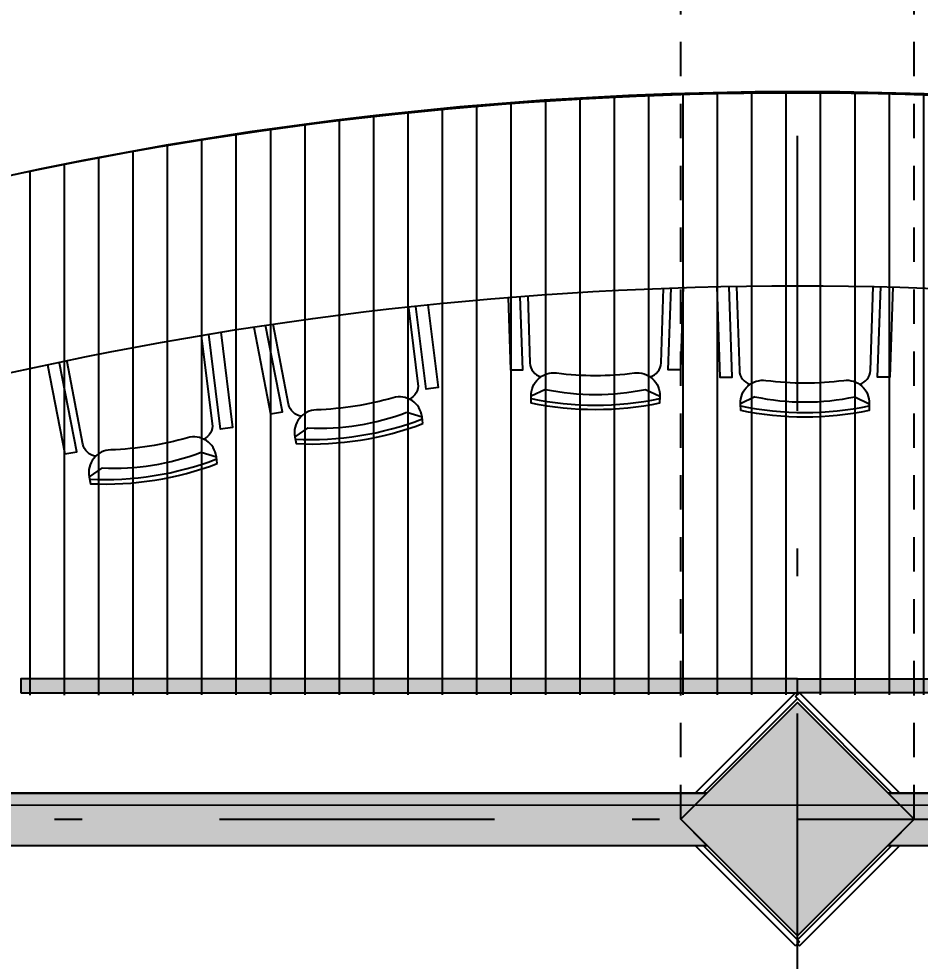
# Model space of a CAD drawing. Header units: millimetres. Extents: x 182 to 575, y -105 to 95.
# Drawn here: x 322.485 to 325.762, y 43.911 to 47.335 of the extents above; entities that cross this region are included whole.
import ezdxf
from ezdxf import colors
from ezdxf.entities.mleader import LeaderData, LeaderLine
from ezdxf.math import Vec2, Vec3

# ---------------------------------------------------------------- set-up
doc = ezdxf.new("R2010")
doc.units = ezdxf.units.MM
doc.header["$MEASUREMENT"] = 0
doc.linetypes.add('DASHDOT', pattern=[1, 0.5, -0.25, 0, -0.25])
doc.linetypes.add('HIDDEN2', pattern=[0.1875, 0.125, -0.0625])
for name, color, linetype in [('base', 253, 'Continuous'), ('EIXOS', 31, 'DASHDOT'), ('ESTR', 3, 'Continuous'), ('Mob', 252, 'Continuous'), ('PISO', 252, 'Continuous')]:
    doc.layers.add(name, color=color, linetype=linetype)
doc.styles.get("Standard").update_dxf_attribs({"font": 'romans.shx'})

# ---------------------------------------------------------------- blocks, each defined once
blk = doc.blocks.new('XR_BL2_AND_MON-REV15$0$P50X50')
at = {"layer": 'base'}
blk.add_hatch(color=256, dxfattribs=at).paths.add_polyline_path([(0, -0.4243), (0.4243, 0), (0, 0.4243), (-0.4243, 0)])
at = {"layer": 'base', "linetype": 'ByBlock'}
blk.add_lwpolyline([(0, -0.4243), (0.4243, 0), (0, 0.4243), (-0.4243, 0)], close=True, dxfattribs=at)
blk = doc.blocks.new('XR_BL2_AND_MON-REV15$0$PILAR 60X60_45')
at = {"layer": 'base'}
blk.add_blockref('XR_BL2_AND_MON-REV15$0$P50X50', (0, 0), dxfattribs=at)

msp = doc.modelspace()

# ---------------------------------------------------------------- hatches: boundary and pattern name
at = {"layer": 'base'}
h = msp.add_hatch(color=256, dxfattribs=at)
h.dxf.hatch_style = 1
h.paths.add_polyline_path([(322.4918, 44.886), (325.3163, 44.886), (325.3163, 44.936), (322.4918, 44.936)])
h = msp.add_hatch(color=256, dxfattribs=at)
h.dxf.hatch_style = 1
h.paths.add_polyline_path([(328.1409, 44.886), (325.3163, 44.886), (325.3163, 44.936), (328.1409, 44.936)])
for points in [[(324.9871, 44.3314), (324.8921, 44.4264), (324.9871, 44.5214), (322.1913, 44.5214), (322.1913, 44.3314)], [(325.6456, 44.3314), (328.4413, 44.3314), (328.4413, 44.5214), (325.6456, 44.5214), (325.7406, 44.4264)]]:
    msp.add_hatch(color=256, dxfattribs=at).paths.add_polyline_path(points)
at = {"layer": 'PISO'}
h = msp.add_hatch(dxfattribs=at)
h.set_pattern_fill('ANSI31', color=256, angle=45)
h.set_pattern_definition([(90, (0.27552, 47.07979), (-0.125, 0), [])])
h.paths.add_polyline_path([(330.1505, 46.1838, 0.183373), (320.4822, 46.1838), (320.4822, 44.8768), (330.1505, 44.8807)])

# ---------------------------------------------------------------- linework, layer by layer
at = {"layer": 'base'}
for p, q in [((325.3163, 44.8648), (324.9729, 44.5214)), ((325.3163, 44.879), (325.3093, 44.886)), ((325.3093, 44.8719), (325.3234, 44.886)), ((325.6597, 44.5214), (325.3093, 44.8719)), ((322.1913, 44.5214), (324.9871, 44.5214)), ((325.6456, 44.5214), (328.4413, 44.5214)), ((322.1913, 44.3314), (324.9871, 44.3314)), ((324.9446, 44.3314), (325.3093, 43.9668)), ((324.9729, 44.3314), (325.3234, 43.9809)), ((325.3163, 43.988), (325.6597, 44.3314)), ((325.3234, 43.9668), (325.688, 44.3314)), ((325.6456, 44.3314), (328.4413, 44.3314)), ((325.3163, 43.9739), (325.3093, 43.9668)), ((325.3163, 43.9739), (325.3234, 43.9809)), ((325.3163, 43.9739), (325.3234, 43.9668))]:
    msp.add_line(p, q, dxfattribs=at)
for points in [[(325.3093, 44.886), (324.9446, 44.5214)], [(325.688, 44.5214), (325.3234, 44.886)]]:
    msp.add_lwpolyline(points, dxfattribs=at)
for points in [[(324.9871, 44.3314), (324.8921, 44.4264), (324.9871, 44.5214), (322.1913, 44.5214), (322.1913, 44.3314)], [(325.6456, 44.3314), (328.4413, 44.3314), (328.4413, 44.5214), (325.6456, 44.5214), (325.7406, 44.4264)]]:
    msp.add_lwpolyline(points, close=True, dxfattribs=at)
at = {"layer": 'EIXOS', "linetype": 'DASHDOT', "ltscale": 2}
for p, q in [((325.3163, 41.7102), (325.3163, 58.4931)), ((302.2147, 44.4264), (348.7305, 44.4264))]:
    msp.add_line(p, q, dxfattribs=at)
at = {"layer": 'ESTR', "color": 1, "linetype": 'HIDDEN2'}
for p, q in [((324.8921, 44.4264), (324.8921, 53.0264)), ((325.7406, 44.4264), (325.7406, 53.0264))]:
    msp.add_line(p, q, dxfattribs=at)
at = {"layer": 'Mob'}
for p, q in [((324.3996, 45.9885), (324.3475, 45.9635)), ((324.7638, 45.9885), (324.816, 45.9635)), ((325.161, 45.9616), (325.1089, 45.9365)), ((325.5252, 45.9616), (325.5774, 45.9365)), ((323.8956, 45.9056), (323.951, 45.889)), ((323.5359, 45.8488), (323.4883, 45.8159)), ((323.1477, 45.7602), (323.2031, 45.7436)), ((322.788, 45.7034), (322.7404, 45.6705))]:
    msp.add_line(p, q, dxfattribs=at)
for points in [[(328.4252, 46.7109, 0.113916), (322.2075, 46.7109), (322.3595, 46.0275, -0.114134), (328.2732, 46.0275)], [(324.3483, 45.9383), (324.3475, 45.9635, -0.46106), (324.4402, 46.048, 0.062207), (324.7233, 46.048, -0.46106), (324.816, 45.9635), (324.8151, 45.9383, -0.102212)], [(325.1097, 45.9114), (325.1089, 45.9365, -0.46106), (325.2016, 46.0211, 0.062207), (325.4847, 46.0211, -0.46106), (325.5774, 45.9365), (325.5766, 45.9114, -0.102212)], [(323.9541, 45.864), (323.951, 45.889, 0.46106), (323.8463, 45.9581, -0.062207), (323.5666, 45.9139, 0.46106), (323.4883, 45.8159), (323.493, 45.7912, 0.102212)], [(323.2062, 45.7186), (323.2031, 45.7436, 0.46106), (323.0984, 45.8127, -0.062207), (322.8187, 45.7685, 0.46106), (322.7404, 45.6705), (322.7451, 45.6457, 0.102212)]]:
    msp.add_lwpolyline(points, format="xyb", close=True, dxfattribs=at)
for points in [[(324.7805, 46.034, 0.320836), (324.82, 46.0844), (324.8289, 46.3559)], [(325.0948, 46.3621), (325.1049, 46.0575, 0.320836), (325.1443, 46.0071)], [(325.542, 46.0071, 0.320836), (325.5814, 46.0575), (325.5914, 46.3621)], [(324.3354, 46.3283), (324.3435, 46.0844, 0.320836), (324.3829, 46.034)], [(323.9018, 46.2848), (323.9361, 46.0091, -0.320836), (323.905, 45.9531)], [(323.5122, 45.8911, -0.320836), (323.4654, 45.9347), (323.4095, 46.2257)], [(323.1483, 46.1847), (323.1882, 45.8636, -0.320836), (323.1571, 45.8077)], [(322.7644, 45.7456, -0.320836), (322.7176, 45.7893), (322.6601, 46.0886)]]:
    msp.add_lwpolyline(points, format="xyb", dxfattribs=at)
for points in [[(324.9006, 46.3621), (324.8904, 46.0598), (324.8464, 46.0598), (324.8565, 46.3569)], [(325.0233, 46.3621), (325.0345, 46.0329), (325.0785, 46.0329), (325.0673, 46.3621)], [(325.663, 46.3621), (325.6518, 46.0329), (325.6078, 46.0329), (325.619, 46.3621)], [(324.2641, 46.3227), (324.2731, 46.0598), (324.3171, 46.0598), (324.308, 46.3262)], [(323.9724, 46.296), (324.0094, 45.9958), (323.966, 45.9889), (323.929, 46.2891)], [(323.3388, 46.2151), (323.3998, 45.8994), (323.4432, 45.9063), (323.3823, 46.2217)], [(323.2189, 46.1963), (323.2616, 45.8503), (323.2181, 45.8435), (323.1755, 46.1892)], [(322.5894, 46.0774), (322.6519, 45.754), (322.6953, 45.7609), (322.6329, 46.0843)]]:
    msp.add_lwpolyline(points, dxfattribs=at)
at = {"layer": 'Mob', "linetype": 'ByBlock', "elevation": 177.5225}
for points in [[(322.4918, 44.886), (325.3163, 44.886), (325.3163, 44.936), (322.4918, 44.936)], [(328.1409, 44.886), (325.3163, 44.886), (325.3163, 44.936), (328.1409, 44.936)]]:
    msp.add_lwpolyline(points, close=True, dxfattribs=at)
at = {"layer": 'Mob'}
for centre, radius, start, end in [((324.5817, 46.8483), 0.8788, 258.0414, 281.9586), ((325.3431, 46.8214), 0.8788, 258.0414, 281.9586), ((324.5817, 47.0644), 1.1334, 258.0887, 281.9159), ((325.3431, 47.0375), 1.1334, 258.0887, 281.9159), ((323.5815, 46.7264), 0.8788, 267.0215, 290.9386), ((323.5478, 46.9399), 1.1334, 267.0642, 290.8913), ((322.8336, 46.581), 0.8788, 267.0215, 290.9386), ((322.7999, 46.7945), 1.1334, 267.0642, 290.8913)]:
    msp.add_arc(centre, radius, start, end, dxfattribs=at)
at = {"layer": 'PISO'}
msp.add_line((319.4906, 44.4764), (331.1421, 44.4811), dxfattribs=at)
for centre, radius, start, end in [((325.1317, 33.4249), 16.2681, 89.52586, 125.68249), ((325.1317, 33.4249), 16.2681, 89.52586, 125.68249), ((325.501, 33.4249), 16.2681, 54.31751, 90.47414), ((325.501, 33.4249), 16.2681, 54.31751, 90.47414), ((325.3163, 33.4457), 13.6245, 69.21793, 110.78206)]:
    msp.add_arc(centre, radius, start, end, dxfattribs=at)

# ---------------------------------------------------------------- block references
at = {"layer": 'base', "rotation": 89.99999999999999}
msp.add_blockref('XR_BL2_AND_MON-REV15$0$PILAR 60X60_45', (325.3163, 44.4264), dxfattribs=at)

# ---------------------------------------------------------------- leaders
at = {"layer": 'Mob', "color": 2}
ml = msp.add_multileader_mtext('Standard', dxfattribs=at)
ml.set_content('TELA LED - 1.2mm', color=2)
ml.set_leader_properties()
ml.build(insert=Vec2(0, 0))
ml.multileader.update_dxf_attribs({"text_right_attachment_type": 6, "dogleg_length": 0.36, "arrow_head_size": 0.18})
ctx = ml.context
ctx.base_point, ctx.char_height, ctx.arrow_head_size, ctx.landing_gap_size, ctx.plane_origin = Vec3(322.7012, 43.4552), 0.18, 0.18, 0.09, Vec3(321.2327, 44.5637)
ctx.right_attachment = 6
notes = []
notes.append((ctx, [(0, (1, 1, 0), (322.3412, 43.4552), (1, 0), 0.36, [(0, [(320.7755, 44.886)], 0, [])])]))
ctx.mtext.insert, ctx.mtext.flow_direction = Vec3(322.7912, 43.5452), 5
for ctx, leaders in notes:
    for number, flags, end, landing, length, lines in leaders:
        leader = LeaderData()
        leader.index, (leader.has_last_leader_line, leader.has_dogleg_vector, leader.attachment_direction) = number, flags
        leader.last_leader_point, leader.dogleg_vector, leader.dogleg_length = Vec3(end), Vec3(landing), length
        for number, points, colour, breaks in lines:
            line = LeaderLine()
            line.index, line.vertices, line.color, line.breaks = number, Vec3.list(points), colors.encode_raw_color(colour), breaks
            leader.lines.append(line)
        ctx.leaders.append(leader)

doc.saveas('drawing.dxf')
